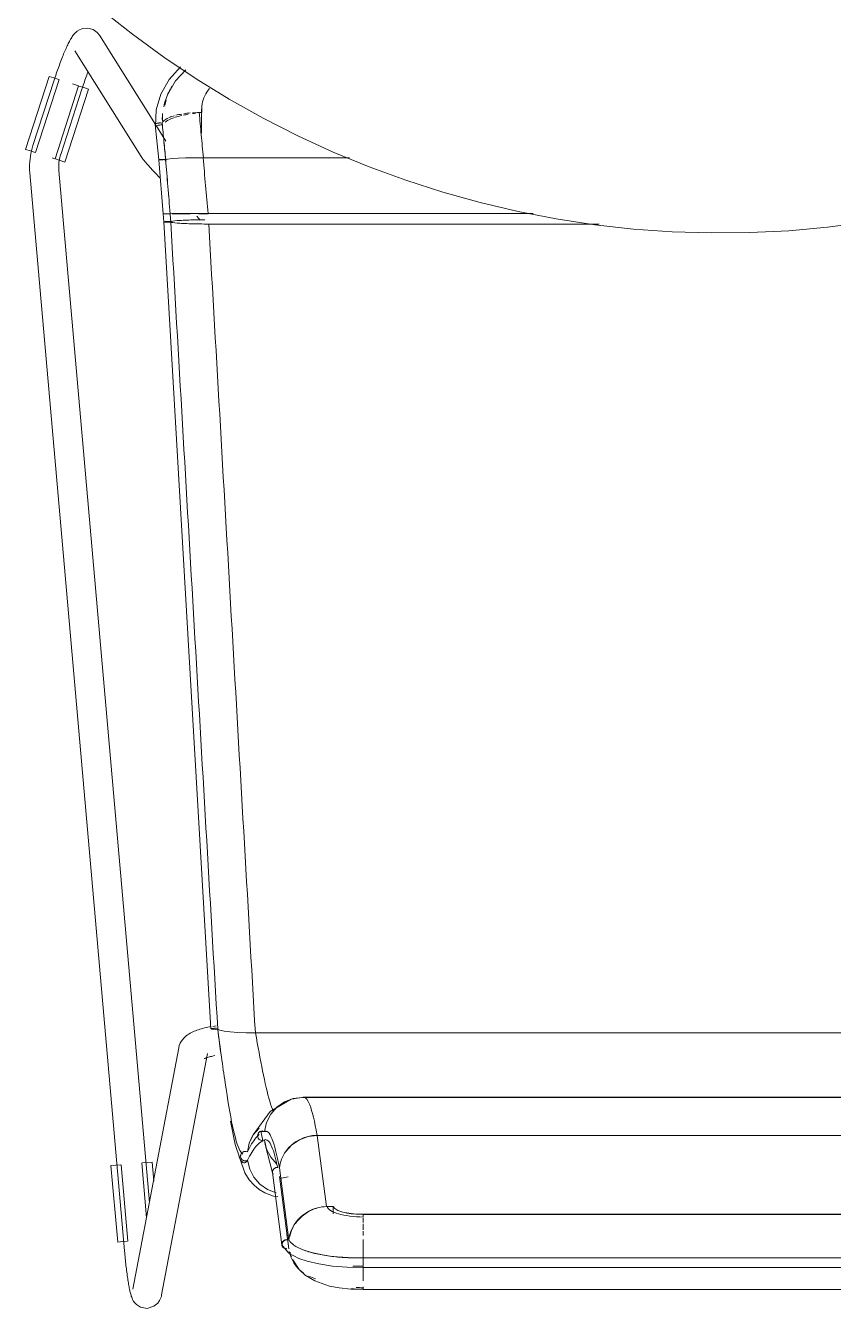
# Model space of a CAD drawing. Header units: millimetres. Extents: x 155927 to 295199, y -4084 to 97293.
# Drawn here: x 224522 to 224854, y 30265 to 30793 of the extents above; entities that cross this region are included whole.
import ezdxf

# ---------------------------------------------------------------- set-up
doc = ezdxf.new("R2010")
doc.units = ezdxf.units.MM
doc.header["$MEASUREMENT"] = 0
doc.layers.add('I-FURN', color=8, linetype='CONTINUOUS', lineweight=9)

msp = doc.modelspace()

# ---------------------------------------------------------------- linework, layer by layer
at = {"layer": 'I-FURN'}
for p, q in [((224553.43, 30799.37), (224565.96, 30789.42)), ((224541.82, 30789.3), (224541.5, 30788.89)), ((224542.18, 30789.72), (224541.82, 30789.3)), ((224542.65, 30790.19), (224542.18, 30789.72)), ((224543.28, 30790.71), (224542.65, 30790.19)), ((224544.19, 30791.27), (224543.28, 30790.71)), ((224545.57, 30791.79), (224544.19, 30791.27)), ((224547.55, 30791.97), (224545.57, 30791.79)), ((224549.77, 30791.38), (224547.55, 30791.97)), ((224551.51, 30790.16), (224549.77, 30791.38)), ((224551.51, 30790.16), (224552.4, 30789.03)), ((224565.96, 30789.42), (224578.88, 30779.99)), ((224538.88, 30784.12), (224538.64, 30783.59)), ((224539.11, 30784.63), (224538.88, 30784.12)), ((224539.34, 30785.12), (224539.11, 30784.63)), ((224539.57, 30785.59), (224539.34, 30785.12)), ((224539.8, 30786.05), (224539.57, 30785.59)), ((224540.03, 30786.49), (224539.8, 30786.05)), ((224540.26, 30786.91), (224540.03, 30786.49)), ((224540.49, 30787.33), (224540.26, 30786.91)), ((224540.73, 30787.72), (224540.49, 30787.33)), ((224540.97, 30788.12), (224540.73, 30787.72)), ((224541.23, 30788.5), (224540.97, 30788.12)), ((224541.5, 30788.89), (224541.23, 30788.5)), ((224575.43, 30752.27), (224552.4, 30789.03)), ((224536.66, 30778.78), (224536.4, 30778.11)), ((224536.91, 30779.43), (224536.66, 30778.78)), ((224537.16, 30780.07), (224536.91, 30779.43)), ((224537.41, 30780.7), (224537.16, 30780.07)), ((224537.66, 30781.31), (224537.41, 30780.7)), ((224537.91, 30781.9), (224537.66, 30781.31)), ((224538.15, 30782.48), (224537.91, 30781.9)), ((224538.4, 30783.05), (224538.15, 30782.48)), ((224538.64, 30783.59), (224538.4, 30783.05)), ((224542.23, 30782.66), (224569.53, 30739.08)), ((224578.88, 30779.99), (224592.17, 30771.07)), ((224534.88, 30773.9), (224534.63, 30773.18)), ((224535.13, 30774.63), (224534.88, 30773.9)), ((224535.39, 30775.34), (224535.13, 30774.63)), ((224535.64, 30776.05), (224535.39, 30775.34)), ((224535.89, 30776.75), (224535.64, 30776.05)), ((224536.15, 30777.44), (224535.89, 30776.75)), ((224536.4, 30778.11), (224536.15, 30777.44)), ((224547.59, 30773.78), (224547.36, 30773.16)), ((224581.03, 30770.85), (224585.78, 30776)), ((224583.72, 30770.27), (224587.98, 30774.74)), ((224522.03, 30742.06), (224531.72, 30772.07)), ((224533.74, 30770.51), (224525.03, 30743.7)), ((224526.07, 30740.75), (224535.76, 30770.76)), ((224531.72, 30772.07), (224533.67, 30771.44)), ((224533.67, 30771.44), (224535.64, 30770.8)), ((224533.89, 30770.97), (224533.74, 30770.51)), ((224534.13, 30771.71), (224533.89, 30770.97)), ((224534.38, 30772.44), (224534.13, 30771.71)), ((224543.83, 30768.16), (224534.14, 30738.15)), ((224534.63, 30773.18), (224534.38, 30772.44)), ((224543.73, 30768.19), (224541.25, 30768.99)), ((224543.95, 30768.12), (224545.92, 30767.48)), ((224545.72, 30768.51), (224545.49, 30767.82)), ((224545.95, 30769.2), (224545.72, 30768.51)), ((224546.18, 30769.88), (224545.95, 30769.2)), ((224546.42, 30770.55), (224546.18, 30769.88)), ((224546.65, 30771.22), (224546.42, 30770.55)), ((224546.89, 30771.87), (224546.65, 30771.22)), ((224547.13, 30772.52), (224546.89, 30771.87)), ((224547.36, 30773.16), (224547.13, 30772.52)), ((224577.64, 30764.84), (224581.03, 30770.85)), ((224580.35, 30764.44), (224583.72, 30770.27)), ((224592.17, 30771.07), (224605.8, 30762.7)), ((224536.44, 30739.99), (224545.15, 30766.8)), ((224538.18, 30736.84), (224547.87, 30766.85)), ((224545.26, 30767.13), (224545.15, 30766.8)), ((224545.49, 30767.82), (224545.26, 30767.13)), ((224545.92, 30767.48), (224547.87, 30766.85)), ((224575.77, 30758.32), (224577.64, 30764.84)), ((224575.48, 30751.41), (224575.77, 30758.32)), ((224594.43, 30758.44), (224594.43, 30748.68)), ((224605.8, 30762.7), (224619.76, 30754.88)), ((224575.36, 30752.3), (224576.78, 30737.81)), ((224593.43, 30757.19), (224594.48, 30757.19)), ((224619.76, 30754.88), (224634.02, 30747.62)), ((224579.7, 30745.45), (224575.66, 30751.9)), ((224634.02, 30747.62), (224648.56, 30740.94)), ((224523.98, 30741.43), (224522.03, 30742.06)), ((224524.7, 30742.61), (224524.41, 30741.5)), ((224525.03, 30743.7), (224524.7, 30742.61)), ((224523.71, 30736.99), (224523.65, 30735.85)), ((224523.82, 30738.13), (224523.71, 30736.99)), ((224523.97, 30739.26), (224523.82, 30738.13)), ((224524.17, 30740.38), (224523.97, 30739.26)), ((224525.95, 30740.79), (224523.98, 30741.43)), ((224524.41, 30741.5), (224524.17, 30740.38)), ((224534.04, 30738.18), (224532.88, 30738.56)), ((224536.23, 30737.47), (224534.26, 30738.11)), ((224535.67, 30736.07), (224535.74, 30736.73)), ((224535.74, 30736.73), (224535.82, 30737.39)), ((224535.82, 30737.39), (224535.94, 30738.04)), ((224535.94, 30738.04), (224536.08, 30738.69)), ((224536.08, 30738.69), (224536.24, 30739.33)), ((224538.18, 30736.84), (224536.23, 30737.47)), ((224536.24, 30739.33), (224536.43, 30739.96)), ((224536.43, 30739.96), (224536.44, 30739.99)), ((224569.53, 30739.08), (224569.75, 30738.75)), ((224569.75, 30738.75), (224569.93, 30738.5)), ((224569.93, 30738.5), (224570.11, 30738.27)), ((224570.11, 30738.27), (224570.28, 30738.05)), ((224570.28, 30738.05), (224570.46, 30737.82)), ((224570.46, 30737.82), (224570.65, 30737.59)), ((224570.65, 30737.59), (224570.85, 30737.35)), ((224570.85, 30737.35), (224571.07, 30737.1)), ((224571.07, 30737.1), (224571.3, 30736.83)), ((224571.3, 30736.83), (224571.54, 30736.55)), ((224571.54, 30736.55), (224571.8, 30736.26)), ((224576.85, 30737.84), (224576.78, 30737.81)), ((224576.78, 30737.81), (224576.85, 30737.79)), ((224576.79, 30737.81), (224576.86, 30737.84)), ((224576.79, 30737.81), (224578.61, 30715.61)), ((224576.85, 30737.79), (224576.79, 30737.81)), ((224577.04, 30737.86), (224576.85, 30737.84)), ((224576.85, 30737.79), (224577.04, 30737.76)), ((224577.04, 30737.76), (224576.85, 30737.79)), ((224577.34, 30737.88), (224577.04, 30737.86)), ((224577.04, 30737.76), (224577.33, 30737.74)), ((224577.33, 30737.74), (224577.04, 30737.76)), ((224577.05, 30737.86), (224577.34, 30737.88)), ((224577.33, 30737.74), (224577.71, 30737.72)), ((224577.71, 30737.72), (224577.33, 30737.74)), ((224577.72, 30737.9), (224577.34, 30737.88)), ((224577.34, 30737.88), (224577.73, 30737.9)), ((224577.71, 30737.72), (224578.16, 30737.71)), ((224578.16, 30737.71), (224577.71, 30737.72)), ((224578.17, 30737.91), (224577.72, 30737.9)), ((224577.73, 30737.9), (224578.18, 30737.91)), ((224578.16, 30737.71), (224578.65, 30737.71)), ((224578.65, 30737.71), (224578.16, 30737.71)), ((224578.67, 30737.92), (224578.17, 30737.91)), ((224578.18, 30737.91), (224578.67, 30737.92)), ((224579.16, 30737.91), (224578.67, 30737.92)), ((224578.67, 30737.92), (224579.17, 30737.91)), ((224579.15, 30737.71), (224579.62, 30737.72)), ((224579.62, 30737.72), (224579.15, 30737.71)), ((224579.63, 30737.9), (224579.16, 30737.91)), ((224579.17, 30737.91), (224579.64, 30737.9)), ((224580.52, 30738.1), (224579.63, 30737.9)), ((224579.64, 30737.9), (224580.52, 30738.1)), ((224580.52, 30738.1), (224582.24, 30738.28)), ((224582.26, 30738.28), (224580.52, 30738.1)), ((224582.26, 30738.28), (224584.7, 30738.43)), ((224584.74, 30738.43), (224582.26, 30738.28)), ((224584.74, 30738.43), (224587.77, 30738.54)), ((224587.84, 30738.54), (224584.74, 30738.43)), ((224591.27, 30738.62), (224587.84, 30738.54)), ((224587.84, 30738.54), (224591.28, 30738.61)), ((224595.13, 30738.64), (224591.37, 30738.62)), ((224591.37, 30738.62), (224595.01, 30738.64)), ((224655.25, 30738.64), (224595.13, 30738.64)), ((224595.13, 30738.64), (224655.25, 30738.64)), ((224648.56, 30740.94), (224663.35, 30734.85)), ((224523.65, 30735.85), (224523.63, 30734.71)), ((224523.63, 30734.71), (224523.66, 30733.57)), ((224523.66, 30733.57), (224523.74, 30732.43)), ((224523.74, 30732.43), (224523.74, 30732.38)), ((224523.74, 30732.38), (224562.69, 30289.06)), ((224535.63, 30734.75), (224535.64, 30735.41)), ((224535.65, 30734.09), (224535.63, 30734.75)), ((224535.64, 30735.41), (224535.67, 30736.07)), ((224535.69, 30733.43), (224535.65, 30734.09)), ((224572.99, 30308.93), (224535.7, 30733.43)), ((224571.8, 30736.26), (224572.07, 30735.95)), ((224572.07, 30735.95), (224572.36, 30735.63)), ((224572.36, 30735.63), (224572.66, 30735.29)), ((224572.66, 30735.29), (224572.97, 30734.94)), ((224572.97, 30734.94), (224573.3, 30734.58)), ((224573.3, 30734.58), (224573.65, 30734.2)), ((224573.65, 30734.2), (224574, 30733.81)), ((224574, 30733.81), (224574.37, 30733.41)), ((224574.37, 30733.41), (224574.75, 30732.99)), ((224574.75, 30732.99), (224575.14, 30732.57)), ((224575.14, 30732.57), (224575.55, 30732.13)), ((224575.55, 30732.13), (224575.96, 30731.69)), ((224575.96, 30731.69), (224576.38, 30731.23)), ((224576.38, 30731.23), (224576.81, 30730.77)), ((224663.35, 30734.85), (224678.37, 30729.35)), ((224576.81, 30730.77), (224577.25, 30730.3)), ((224678.37, 30729.35), (224693.61, 30724.46)), ((224693.61, 30724.46), (224709.02, 30720.18)), ((224578.68, 30715.61), (224578.61, 30715.61)), ((224578.61, 30715.61), (224578.68, 30715.61)), ((224578.88, 30712.25), (224578.62, 30715.61)), ((224578.68, 30715.61), (224578.62, 30715.61)), ((224578.62, 30715.61), (224578.68, 30715.61)), ((224579.16, 30715.62), (224578.86, 30715.62)), ((224578.87, 30715.62), (224579.16, 30715.62)), ((224579.16, 30715.62), (224579.54, 30715.62)), ((224579.54, 30715.62), (224579.16, 30715.62)), ((224579.16, 30715.61), (224579.55, 30715.6)), ((224579.55, 30715.6), (224579.17, 30715.61)), ((224579.54, 30715.62), (224579.99, 30715.62)), ((224579.99, 30715.62), (224579.54, 30715.62)), ((224580, 30715.6), (224579.55, 30715.6)), ((224579.55, 30715.6), (224580, 30715.6)), ((224579.99, 30715.62), (224580.48, 30715.62)), ((224580.48, 30715.62), (224579.99, 30715.62)), ((224580.49, 30715.6), (224580, 30715.6)), ((224580, 30715.6), (224580.49, 30715.6)), ((224580.48, 30715.62), (224580.98, 30715.62)), ((224580.98, 30715.62), (224580.48, 30715.62)), ((224580.99, 30715.6), (224580.49, 30715.6)), ((224580.49, 30715.6), (224580.99, 30715.6)), ((224580.98, 30715.62), (224581.45, 30715.62)), ((224581.45, 30715.62), (224580.98, 30715.62)), ((224581.46, 30715.6), (224580.99, 30715.6)), ((224580.99, 30715.6), (224581.46, 30715.6)), ((224581.45, 30715.62), (224582.34, 30715.63)), ((224582.34, 30715.63), (224581.45, 30715.62)), ((224582.34, 30715.63), (224584.08, 30715.65)), ((224584.08, 30715.65), (224582.34, 30715.63)), ((224582.35, 30715.59), (224584.1, 30715.58)), ((224584.11, 30715.58), (224582.36, 30715.59)), ((224586.59, 30715.66), (224584.08, 30715.65)), ((224584.09, 30715.65), (224586.59, 30715.66)), ((224584.1, 30715.58), (224586.6, 30715.56)), ((224586.61, 30715.56), (224584.11, 30715.58)), ((224586.59, 30715.66), (224589.72, 30715.67)), ((224589.72, 30715.67), (224586.59, 30715.66)), ((224586.6, 30715.56), (224589.73, 30715.56)), ((224589.73, 30715.56), (224586.61, 30715.56)), ((224589.72, 30715.67), (224593.29, 30715.67)), ((224593.29, 30715.67), (224589.72, 30715.67)), ((224593.28, 30715.55), (224597.06, 30715.55)), ((224593.29, 30715.67), (224597.08, 30715.68)), ((224597.08, 30715.68), (224593.29, 30715.67)), ((224597.06, 30715.55), (224593.29, 30715.55)), ((224597.08, 30715.68), (224730.82, 30715.68)), ((224730.82, 30715.68), (224597.08, 30715.68)), ((224709.02, 30720.18), (224724.6, 30716.52)), ((224724.6, 30716.52), (224740.3, 30713.48)), ((224578.95, 30712.28), (224578.89, 30712.25)), ((224578.89, 30712.25), (224598.17, 30380.34)), ((224578.89, 30712.25), (224578.95, 30712.23)), ((224579.14, 30712.31), (224578.95, 30712.28)), ((224578.95, 30712.23), (224579.14, 30712.2)), ((224579.44, 30712.33), (224579.14, 30712.31)), ((224579.14, 30712.2), (224579.43, 30712.18)), ((224579.43, 30712.18), (224579.81, 30712.16)), ((224579.82, 30712.35), (224579.44, 30712.33)), ((224579.81, 30712.16), (224580.26, 30712.15)), ((224580.27, 30712.36), (224579.82, 30712.35)), ((224580.26, 30712.15), (224580.75, 30712.14)), ((224580.76, 30712.36), (224580.27, 30712.36)), ((224580.75, 30712.14), (224581.25, 30712.14)), ((224581.26, 30712.36), (224580.76, 30712.36)), ((224581.25, 30712.14), (224581.72, 30712.15)), ((224581.73, 30712.35), (224581.26, 30712.36)), ((224581.72, 30712.15), (224582.61, 30711.94)), ((224582.63, 30712.56), (224581.73, 30712.35)), ((224582.61, 30711.94), (224584.36, 30711.75)), ((224584.38, 30712.75), (224582.63, 30712.56)), ((224584.36, 30711.75), (224586.86, 30711.59)), ((224586.88, 30712.92), (224584.38, 30712.75)), ((224586.86, 30711.59), (224589.99, 30711.46)), ((224590, 30713.04), (224586.88, 30712.92)), ((224589.99, 30711.46), (224593.56, 30711.39)), ((224593.55, 30713.12), (224590, 30713.04)), ((224592.38, 30714.53), (224593.85, 30713)), ((224595.8, 30713.14), (224593.55, 30713.12)), ((224593.56, 30711.39), (224597.34, 30711.36)), ((224597.34, 30711.36), (224757.91, 30711.36)), ((224757.91, 30711.36), (224597.34, 30711.36)), ((224740.3, 30713.48), (224756.12, 30711.08)), ((224756.12, 30711.08), (224772.02, 30709.31)), ((224835.95, 30708.62), (224851.89, 30710.05)), ((224851.89, 30710.05), (224867.75, 30712.11)), ((224772.02, 30709.31), (224787.98, 30708.18)), ((224787.98, 30708.18), (224803.97, 30707.69)), ((224803.97, 30707.69), (224819.97, 30707.83)), ((224819.97, 30707.83), (224835.95, 30708.62)), ((224588.09, 30377.43), (224588.62, 30377.83)), ((224588.62, 30377.83), (224589.16, 30378.19)), ((224589.16, 30378.19), (224589.7, 30378.51)), ((224589.7, 30378.51), (224590.23, 30378.8)), ((224590.23, 30378.8), (224590.78, 30379.07)), ((224590.78, 30379.07), (224591.34, 30379.32)), ((224591.34, 30379.32), (224591.91, 30379.56)), ((224591.91, 30379.56), (224592.49, 30379.78)), ((224592.49, 30379.78), (224593.09, 30379.98)), ((224593.09, 30379.98), (224593.69, 30380.18)), ((224593.69, 30380.18), (224594.31, 30380.36)), ((224594.31, 30380.36), (224594.94, 30380.53)), ((224594.94, 30380.53), (224595.58, 30380.7)), ((224595.58, 30380.7), (224596.24, 30380.85)), ((224596.24, 30380.85), (224596.91, 30380.99)), ((224596.91, 30380.99), (224597.59, 30381.13)), ((224597.59, 30381.13), (224598.28, 30381.25)), ((224598.17, 30380.34), (224598.24, 30380.4)), ((224598.25, 30380.29), (224598.17, 30380.34)), ((224598.24, 30380.4), (224598.18, 30380.34)), ((224598.18, 30380.34), (224598.25, 30380.29)), ((224598.42, 30380.45), (224598.24, 30380.4)), ((224598.24, 30380.4), (224598.42, 30380.45)), ((224598.25, 30380.29), (224598.44, 30380.24)), ((224598.44, 30380.24), (224598.25, 30380.29)), ((224598.71, 30380.49), (224598.42, 30380.45)), ((224598.42, 30380.45), (224598.71, 30380.49)), ((224598.44, 30380.24), (224598.74, 30380.2)), ((224598.74, 30380.2), (224598.44, 30380.24)), ((224599.09, 30380.53), (224598.71, 30380.49)), ((224598.71, 30380.49), (224599.09, 30380.53)), ((224598.74, 30380.2), (224599.13, 30380.16)), ((224599.12, 30380.16), (224598.74, 30380.2)), ((224598.98, 30381.37), (224599.7, 30381.48)), ((224599.54, 30380.55), (224599.09, 30380.53)), ((224599.09, 30380.53), (224599.54, 30380.55)), ((224599.58, 30380.14), (224599.12, 30380.16)), ((224599.13, 30380.16), (224599.58, 30380.14)), ((224600.03, 30380.56), (224599.54, 30380.55)), ((224599.54, 30380.55), (224600.03, 30380.56)), ((224599.58, 30380.14), (224600.07, 30380.13)), ((224600.07, 30380.13), (224599.58, 30380.14)), ((224599.7, 30381.48), (224600.42, 30381.58)), ((224600.53, 30380.55), (224600.03, 30380.56)), ((224600.03, 30380.56), (224600.53, 30380.55)), ((224600.07, 30380.13), (224600.57, 30380.14)), ((224600.57, 30380.14), (224600.07, 30380.13)), ((224600.57, 30380.14), (224601.04, 30380.15)), ((224601.04, 30380.15), (224600.57, 30380.14)), ((224601.94, 30379.76), (224601.04, 30380.15)), ((224601.04, 30380.15), (224601.94, 30379.75)), ((224603.68, 30379.39), (224601.94, 30379.76)), ((224601.94, 30379.75), (224603.69, 30379.39)), ((224606.15, 30379.08), (224603.69, 30379.39)), ((224603.69, 30379.39), (224606.19, 30379.08)), ((224609.24, 30378.84), (224606.18, 30379.08)), ((224606.19, 30379.08), (224609.29, 30378.84)), ((224612.76, 30378.69), (224609.29, 30378.84)), ((224609.29, 30378.84), (224612.82, 30378.68)), ((224616.51, 30378.63), (224612.82, 30378.68)), ((224612.82, 30378.68), (224616.59, 30378.63)), ((224616.59, 30378.63), (224999.99, 30378.63)), ((224999.99, 30378.63), (224616.59, 30378.63)), ((224584.98, 30372.5), (224566.17, 30273.21)), ((224584.98, 30372.5), (224585.24, 30373.48)), ((224585.24, 30373.48), (224585.61, 30374.38)), ((224585.61, 30374.38), (224586.04, 30375.17)), ((224586.04, 30375.17), (224586.53, 30375.86)), ((224586.53, 30375.86), (224587.04, 30376.45)), ((224587.04, 30376.45), (224587.56, 30376.97)), ((224587.56, 30376.97), (224588.09, 30377.43)), ((224577.96, 30270.97), (224596.77, 30370.26)), ((224595.55, 30368.03), (224595.58, 30368.05)), ((224595.58, 30368.05), (224595.65, 30368.09)), ((224595.65, 30368.09), (224595.74, 30368.14)), ((224595.74, 30368.14), (224595.89, 30368.21)), ((224595.89, 30368.21), (224596.08, 30368.3)), ((224596.08, 30368.3), (224596.32, 30368.4)), ((224596.32, 30368.4), (224596.59, 30368.5)), ((224596.59, 30368.5), (224596.89, 30368.6)), ((224596.89, 30368.6), (224597.23, 30368.71)), ((224597.23, 30368.71), (224597.59, 30368.82)), ((224597.59, 30368.82), (224597.99, 30368.93)), ((224597.99, 30368.93), (224598.41, 30369.03)), ((224598.41, 30369.03), (224598.85, 30369.14)), ((224598.85, 30369.14), (224599.32, 30369.24)), ((224599.32, 30369.24), (224599.81, 30369.33)), ((224631.25, 30351.41), (224622.6, 30346.3)), ((224631.4, 30351.48), (224628.22, 30350.11)), ((224628.54, 30350.28), (224632.11, 30351.65)), ((224632.11, 30351.65), (224628.54, 30350.29)), ((224636.44, 30352.28), (224631.4, 30351.48)), ((224632.11, 30351.65), (224635.9, 30352.12)), ((224635.9, 30352.12), (224632.11, 30351.65)), ((224635.9, 30352.12), (224980.68, 30352.12)), ((224980.68, 30352.12), (224635.9, 30352.12)), ((224675.35, 30352.28), (224636.44, 30352.28)), ((224980.15, 30352.28), (224675.35, 30352.28)), ((224622.6, 30346.3), (224615.61, 30336.76)), ((224625.4, 30348.12), (224622.89, 30345.24)), ((224622.9, 30345.24), (224625.41, 30348.11)), ((224628.54, 30350.29), (224625.4, 30348.12)), ((224625.41, 30348.11), (224628.54, 30350.28)), ((224606.28, 30342.43), (224608.19, 30332.77)), ((224621.14, 30341.85), (224620.25, 30338.13)), ((224622.89, 30345.24), (224621.14, 30341.85)), ((224621.15, 30341.85), (224622.9, 30345.24)), ((224615.66, 30336.68), (224614.02, 30333.36)), ((224614.03, 30333.36), (224615.67, 30336.68)), ((224615.61, 30336.76), (224614.72, 30335.01)), ((224618.07, 30339.52), (224615.66, 30336.68)), ((224615.67, 30336.68), (224618.07, 30339.52)), ((224617.41, 30336.38), (224617.48, 30336.87)), ((224617.47, 30336.87), (224617.41, 30336.38)), ((224617.48, 30335.89), (224617.41, 30336.38)), ((224617.41, 30336.38), (224617.47, 30335.89)), ((224617.66, 30337.33), (224617.47, 30336.87)), ((224617.47, 30335.89), (224617.66, 30335.43)), ((224617.48, 30336.87), (224617.67, 30337.33)), ((224617.67, 30335.43), (224617.48, 30335.89)), ((224617.95, 30337.73), (224617.66, 30337.33)), ((224617.67, 30337.33), (224617.96, 30337.73)), ((224618.34, 30338.05), (224617.95, 30337.73)), ((224617.96, 30337.73), (224618.34, 30338.05)), ((224618.34, 30338.05), (224618.79, 30338.25)), ((224618.79, 30338.25), (224618.34, 30338.05)), ((224621.32, 30338.15), (224618.44, 30338.1)), ((224618.73, 30338.23), (224619.57, 30334.34)), ((224618.79, 30338.25), (224619.28, 30338.33)), ((224619.28, 30338.33), (224618.79, 30338.25)), ((224619.28, 30338.33), (224619.78, 30338.29)), ((224619.78, 30338.3), (224619.28, 30338.33)), ((224620.25, 30338.13), (224619.78, 30338.3)), ((224619.78, 30338.29), (224620.25, 30338.13)), ((224638.17, 30336.05), (224634.62, 30334.73)), ((224641.94, 30336.53), (224638.17, 30336.05)), ((224645.8, 30307.25), (224641.94, 30336.53)), ((224641.94, 30336.53), (224974.65, 30336.53)), ((224974.65, 30336.53), (224641.94, 30336.53)), ((224608.19, 30332.77), (224612.17, 30321.05)), ((224613.24, 30329.74), (224614.03, 30333.36)), ((224614.02, 30333.36), (224613.24, 30329.74)), ((224617.66, 30335.43), (224617.95, 30335.02)), ((224617.96, 30335.03), (224617.67, 30335.43)), ((224617.95, 30335.02), (224618.34, 30334.71)), ((224618.34, 30334.71), (224617.96, 30335.03)), ((224618.79, 30334.51), (224618.34, 30334.71)), ((224618.34, 30334.71), (224618.79, 30334.51)), ((224619.28, 30334.43), (224618.79, 30334.51)), ((224618.79, 30334.51), (224619.28, 30334.43)), ((224619.78, 30334.47), (224619.28, 30334.43)), ((224619.28, 30334.43), (224619.78, 30334.46)), ((224620.25, 30334.63), (224619.78, 30334.47)), ((224619.78, 30334.46), (224620.25, 30334.63)), ((224620.25, 30334.63), (224621.14, 30330.91)), ((224620.6, 30332.78), (224620.28, 30334.64)), ((224623.57, 30321.16), (224620.6, 30332.78)), ((224621.14, 30330.91), (224622.89, 30327.52)), ((224631.51, 30332.65), (224629.02, 30329.91)), ((224634.62, 30334.73), (224631.51, 30332.65)), ((224569.79, 30325.19), (224571.78, 30302.58)), ((224569.92, 30325.2), (224571.98, 30325.38)), ((224571.98, 30325.38), (224574.03, 30325.56)), ((224574.72, 30317.66), (224574.03, 30325.56)), ((224610.47, 30328.45), (224610.41, 30327.96)), ((224610.41, 30327.96), (224610.49, 30327.48)), ((224610.42, 30327.96), (224610.48, 30328.45)), ((224610.49, 30327.48), (224610.42, 30327.96)), ((224610.65, 30328.91), (224610.47, 30328.45)), ((224610.48, 30328.45), (224610.66, 30328.91)), ((224610.69, 30327.02), (224610.49, 30327.48)), ((224610.49, 30327.48), (224610.68, 30327.02)), ((224610.94, 30329.31), (224610.65, 30328.91)), ((224610.66, 30328.91), (224610.95, 30329.31)), ((224610.68, 30327.02), (224610.98, 30326.63)), ((224610.99, 30326.63), (224610.69, 30327.02)), ((224611.32, 30329.63), (224610.94, 30329.31)), ((224610.95, 30329.31), (224611.33, 30329.62)), ((224610.98, 30326.63), (224611.37, 30326.32)), ((224611.37, 30326.32), (224610.99, 30326.63)), ((224611.77, 30329.83), (224611.32, 30329.63)), ((224611.33, 30329.62), (224611.77, 30329.83)), ((224611.83, 30326.13), (224611.37, 30326.32)), ((224611.37, 30326.32), (224611.83, 30326.12)), ((224611.77, 30329.83), (224612.27, 30329.92)), ((224612.26, 30329.92), (224611.77, 30329.83)), ((224612.32, 30326.05), (224611.83, 30326.13)), ((224611.83, 30326.12), (224612.32, 30326.05)), ((224612.76, 30329.9), (224612.26, 30329.92)), ((224612.27, 30329.92), (224612.76, 30329.89)), ((224612.82, 30326.09), (224612.32, 30326.05)), ((224612.32, 30326.05), (224612.82, 30326.09)), ((224613.24, 30329.74), (224612.76, 30329.9)), ((224612.76, 30329.89), (224613.24, 30329.74)), ((224613.29, 30326.26), (224612.82, 30326.09)), ((224612.82, 30326.09), (224613.29, 30326.26)), ((224613.29, 30326.26), (224614.19, 30322.63)), ((224622.89, 30327.52), (224625.4, 30324.64)), ((224557.12, 30324.07), (224559.16, 30324.25)), ((224559.88, 30292.66), (224557.12, 30324.07)), ((224559.16, 30324.25), (224561.22, 30324.43)), ((224564.11, 30293.03), (224561.35, 30324.44)), ((224612.17, 30321.05), (224613.99, 30318.23)), ((224614.19, 30322.63), (224615.93, 30319.31)), ((224623.61, 30321.94), (224623.54, 30321.48)), ((224623.54, 30321.48), (224623.61, 30321.01)), ((224623.56, 30321.24), (224627.41, 30291.47)), ((224623.8, 30322.39), (224623.61, 30321.94)), ((224623.61, 30321.01), (224623.8, 30320.57)), ((224624.09, 30322.77), (224623.8, 30322.39)), ((224624.48, 30323.07), (224624.09, 30322.77)), ((224624.93, 30323.26), (224624.48, 30323.07)), ((224625.42, 30323.34), (224624.93, 30323.26)), ((224625.92, 30323.3), (224625.42, 30323.34)), ((224630.23, 30293.45), (224626.39, 30323.15)), ((224613.99, 30318.23), (224615.98, 30315.98)), ((224615.93, 30319.31), (224618.41, 30316.48)), ((224615.98, 30315.98), (224618.15, 30314.2)), ((224618.41, 30316.48), (224621.5, 30314.31)), ((224626.41, 30319.6), (224630.25, 30289.91)), ((224626.53, 30318.82), (224630.02, 30319.51)), ((224618.15, 30314.2), (224620.42, 30312.86)), ((224620.42, 30312.86), (224624.02, 30311.57)), ((224621.5, 30314.31), (224625.01, 30312.91)), ((224624.02, 30311.57), (224625.8, 30311.34)), ((224648.51, 30307.32), (224645.8, 30307.25)), ((224648.51, 30307.32), (224648.51, 30304.31)), ((224649.15, 30306.46), (224648.51, 30307.32)), ((224650.5, 30305.67), (224649.15, 30306.46)), ((224652.48, 30305), (224650.5, 30305.67)), ((224654.98, 30304.49), (224652.48, 30305)), ((224657.83, 30304.17), (224654.98, 30304.49)), ((224660.87, 30304.06), (224657.83, 30304.17)), ((224955.72, 30304.06), (224660.87, 30304.06)), ((224660.87, 30304), (224955.72, 30304)), ((224660.87, 30300.73), (224660.87, 30302.47)), ((224660.87, 30297.68), (224660.87, 30300.15)), ((224630.1, 30291.1), (224629.48, 30295.87)), ((224660.87, 30295.32), (224660.87, 30297.16)), ((224660.87, 30290.14), (224660.87, 30293.69)), ((224561.92, 30292.84), (224559.88, 30292.66)), ((224563.98, 30293.02), (224561.92, 30292.84)), ((224562.7, 30288.9), (224562.69, 30289.06)), ((224562.77, 30288.15), (224562.7, 30288.9)), ((224562.84, 30287.39), (224562.77, 30288.15)), ((224630.32, 30288.07), (224627.77, 30290.97)), ((224634.44, 30285.88), (224630.32, 30288.07)), ((224636.2, 30289.42), (224639.63, 30288.33)), ((224639.63, 30288.33), (224644.07, 30287.36)), ((224660.87, 30289.94), (224660.87, 30286.13)), ((224660.87, 30286.13), (224660.87, 30289.94)), ((224562.91, 30286.65), (224562.84, 30287.39)), ((224562.99, 30285.9), (224562.91, 30286.65)), ((224563.06, 30285.16), (224562.99, 30285.9)), ((224563.14, 30284.43), (224563.06, 30285.16)), ((224563.22, 30283.7), (224563.14, 30284.43)), ((224563.3, 30282.99), (224563.22, 30283.7)), ((224563.39, 30282.28), (224563.3, 30282.99)), ((224631.89, 30285.28), (224631.8, 30285.47)), ((224634.57, 30281.38), (224631.89, 30285.28)), ((224637.89, 30284.72), (224634.44, 30285.88)), ((224642.58, 30283.62), (224637.89, 30284.72)), ((224648.2, 30282.78), (224642.58, 30283.62)), ((224644.07, 30287.36), (224648.08, 30286.77)), ((224648.08, 30286.77), (224654.64, 30286.24)), ((224654.32, 30282.29), (224648.2, 30282.78)), ((224654.64, 30286.24), (224660.87, 30286.16)), ((224955.72, 30286.16), (224660.87, 30286.16)), ((224660.87, 30282.2), (224660.87, 30286.15)), ((224660.87, 30286.15), (224660.87, 30286.05)), ((224660.87, 30286.05), (224660.87, 30285.82)), ((224660.87, 30285.82), (224660.87, 30285.49)), ((224660.87, 30285.49), (224660.87, 30285.07)), ((224660.87, 30285.07), (224660.87, 30284.6)), ((224660.87, 30284.6), (224660.87, 30284.1)), ((224660.87, 30284.1), (224660.87, 30283.61)), ((224660.87, 30283.61), (224660.87, 30283.16)), ((224660.87, 30283.16), (224660.87, 30282.77)), ((224660.87, 30282.77), (224660.87, 30282.46)), ((224563.47, 30281.58), (224563.39, 30282.28)), ((224563.56, 30280.89), (224563.47, 30281.58)), ((224563.64, 30280.21), (224563.56, 30280.89)), ((224563.73, 30279.55), (224563.64, 30280.21)), ((224563.82, 30278.9), (224563.73, 30279.55)), ((224563.91, 30278.27), (224563.82, 30278.9)), ((224564, 30277.65), (224563.91, 30278.27)), ((224564.09, 30277.05), (224564, 30277.65)), ((224637.05, 30279.09), (224634.57, 30281.38)), ((224640.93, 30276.69), (224637.05, 30279.09)), ((224660.87, 30282.2), (224654.32, 30282.29)), ((224660.87, 30282.46), (224660.87, 30282.27)), ((224660.87, 30282.44), (224660.87, 30279.41)), ((224660.87, 30279.43), (224660.87, 30282.44)), ((224660.87, 30282.27), (224660.87, 30282.2)), ((224660.87, 30282.2), (224955.72, 30282.2)), ((224660.87, 30276.68), (224660.87, 30279.26)), ((224564.18, 30276.46), (224564.09, 30277.05)), ((224564.28, 30275.89), (224564.18, 30276.46)), ((224564.37, 30275.34), (224564.28, 30275.89)), ((224564.46, 30274.81), (224564.37, 30275.34)), ((224564.56, 30274.29), (224564.46, 30274.81)), ((224564.65, 30273.8), (224564.56, 30274.29)), ((224564.75, 30273.32), (224564.65, 30273.8)), ((224564.84, 30272.86), (224564.75, 30273.32)), ((224564.94, 30272.42), (224564.84, 30272.86)), ((224565.04, 30271.99), (224564.94, 30272.42)), ((224646.98, 30274.57), (224640.93, 30276.69)), ((224651.01, 30273.78), (224646.98, 30274.57)), ((224655.84, 30273.27), (224651.01, 30273.78)), ((224660.87, 30273.16), (224655.84, 30273.27)), ((224660.87, 30273.18), (224660.87, 30274.19)), ((224660.87, 30273.33), (224660.87, 30273.16)), ((224660.87, 30273.16), (224955.72, 30273.16)), ((224565.15, 30271.58), (224565.04, 30271.99)), ((224565.25, 30271.17), (224565.15, 30271.58)), ((224565.37, 30270.78), (224565.25, 30271.17)), ((224565.49, 30270.38), (224565.37, 30270.78)), ((224565.64, 30269.98), (224565.49, 30270.38)), ((224565.8, 30269.55), (224565.64, 30269.98)), ((224566.02, 30269.08), (224565.8, 30269.55)), ((224566.32, 30268.51), (224566.02, 30269.08)), ((224566.8, 30267.81), (224566.32, 30268.51)), ((224567.66, 30266.9), (224566.8, 30267.81)), ((224569.31, 30265.86), (224567.66, 30266.9)), ((224574.82, 30266.21), (224576.4, 30267.54)), ((224576.4, 30267.54), (224577.15, 30268.62)), ((224577.15, 30268.62), (224577.52, 30269.42)), ((224577.52, 30269.42), (224577.74, 30270.04)), ((224577.74, 30270.04), (224577.87, 30270.55)), ((224577.87, 30270.55), (224577.96, 30270.97)), ((224572.07, 30265.38), (224569.31, 30265.86)), ((224574.82, 30266.21), (224572.07, 30265.38))]:
    msp.add_line(p, q, dxfattribs=at)
for centre, major_axis, ratio, start_param, end_param in [((224642.07, 30321.46), (-15.78, 0), 0.955139, 4.720632, 5.68731), ((224642.07, 30321.46), (-15.78, 0), 0.955139, 5.929149, 6.170649), ((224642.07, 30321.46), (-15.78, 0), 0.955139, 5.687432, 5.928979), ((224625.51, 30321.47), (-1.96, 0), 0.955139, 4.501447, 6.790779), ((224660.87, 30288.91), (0, -15.75), 0.000004, 3.431839, 3.614078), ((224660.87, 30277.44), (-12.4, 0), 0.287441, 1.332781, 1.570796)]:
    msp.add_ellipse(centre, major_axis=major_axis, ratio=ratio, start_param=start_param, end_param=end_param, dxfattribs=at)
for points, knots in [([(224578.8, 30759.54), (224579.24, 30761.62), (224580.22, 30764.58), (224581.78, 30767.25), (224582.31, 30768.05)], [-0.8210019, -0.8210019, -0.8210019, -0.8210019, -0.6666667, -0.5975811, -0.5975811, -0.5975811, -0.5975811]), ([(224594.48, 30757.19), (224594.27, 30759.58), (224594.9, 30763.18), (224596.83, 30766.18), (224597.59, 30767.09)], [0, 0, 0, 0, 0.3333333, 0.5, 0.5, 0.5, 0.5]), ([(224575.41, 30752.45), (224575.43, 30752.48), (224575.47, 30752.52), (224575.58, 30752.6), (224575.77, 30752.7), (224576.09, 30752.8), (224576.49, 30752.87), (224576.84, 30752.91), (224577.22, 30752.93), (224577.66, 30752.92), (224578.02, 30752.89), (224578.2, 30752.86)], [0.5555556, 0.5555556, 0.5555556, 0.5555556, 0.5833333, 0.6180556, 0.6527778, 0.7222222, 0.7916667, 0.8263889, 0.8611111, 0.9305556, 1, 1, 1, 1]), ([(224578.3, 30752.13), (224578.08, 30752.14), (224577.59, 30752.13), (224576.84, 30752.04), (224576.17, 30751.89), (224575.74, 30751.72), (224575.59, 30751.6), (224575.55, 30751.56)], [-1, -1, -1, -1, -0.90625, -0.8125, -0.71875, -0.625, -0.5625, -0.5625, -0.5625, -0.5625]), ([(224578.88, 30712.25), (224578.88, 30712.27), (224579.02, 30712.3), (224579.42, 30712.33), (224579.81, 30712.35), (224580.26, 30712.36), (224580.76, 30712.36), (224581.26, 30712.36), (224581.58, 30712.36), (224581.73, 30712.35)], [-0.5, -0.5, -0.5, -0.5, -0.375, -0.3125, -0.25, -0.1875, -0.125, -0.0625, 0, 0, 0, 0]), ([(224581.72, 30712.15), (224581.5, 30712.15), (224581.01, 30712.14), (224580.37, 30712.14), (224579.91, 30712.15), (224579.5, 30712.17), (224579.04, 30712.2), (224578.88, 30712.23), (224578.88, 30712.25)], [-1, -1, -1, -1, -0.90625, -0.8125, -0.765625, -0.71875, -0.625, -0.501507, -0.501507, -0.501507, -0.501507]), ([(224597.34, 30711.36), (224596.06, 30711.36), (224593.52, 30711.38), (224589.91, 30711.46), (224586.74, 30711.58), (224583.39, 30711.8), (224582, 30712.01), (224581.72, 30712.15)], [-1, -1, -1, -1, -0.833333, -0.666667, -0.5, -0.333333, 0, 0, 0, 0]), ([(224581.73, 30712.35), (224582.02, 30712.5), (224583.41, 30712.7), (224586.76, 30712.92), (224589.92, 30713.05), (224593.03, 30713.12), (224595.04, 30713.14), (224595.8, 30713.14)], [-1, -1, -1, -1, -0.6666667, -0.5, -0.3333333, -0.1666667, -0.0664381, -0.0664381, -0.0664381, -0.0664381]), ([(224601.04, 30380.15), (224602.06, 30372.6), (224604.09, 30357.39), (224607.14, 30338.95), (224609.58, 30330.66), (224611, 30329.06), (224611.41, 30328.86)], [0, 0, 0, 0, 0.25, 0.5, 0.75, 0.8499412, 0.8499412, 0.8499412, 0.8499412]), ([(224623.89, 30346.35), (224623.4, 30347.5), (224621.94, 30351.74), (224619.51, 30362.46), (224617.56, 30373.24), (224616.59, 30378.63)], [0.375, 0.375, 0.375, 0.375, 0.5, 0.75, 1, 1, 1, 1]), ([(224641.94, 30336.53), (224640.93, 30342.25), (224639.1, 30349.89), (224637.26, 30352.28), (224636.44, 30352.28)], [0, 0, 0, 0, 0.5, 0.9107154, 0.9107154, 0.9107154, 0.9107154]), ([(224613.24, 30329.74), (224614.41, 30332.15), (224616.03, 30334.81), (224617.66, 30336.48), (224618.12, 30336.87)], [0, 0, 0, 0, 0.5, 0.696307, 0.696307, 0.696307, 0.696307]), ([(224613.29, 30326.26), (224614.45, 30328.66), (224616.54, 30332.09), (224618.64, 30333.87), (224619.57, 30334.34)], [0, 0, 0, 0, 0.5, 0.9025379, 0.9025379, 0.9025379, 0.9025379]), ([(224620.25, 30334.63), (224621.27, 30335.17), (224623.09, 30333.44), (224624.9, 30326.96), (224625.7, 30323.24)], [0, 0, 0, 0, 0.5, 0.8877852, 0.8877852, 0.8877852, 0.8877852]), ([(224609.73, 30327.93), (224609.89, 30327.52), (224611.08, 30324.92), (224612.27, 30324.7), (224613.29, 30326.26)], [0.7099702, 0.7099702, 0.7099702, 0.7099702, 0.75, 1, 1, 1, 1]), ([(224633.07, 30300.33), (224634.5, 30302.38), (224637.44, 30304.89), (224641.02, 30306.45), (224642.26, 30306.7)], [-0.6666667, -0.6666667, -0.6666667, -0.6666667, -0.3333333, -0.1666667, -0.1666667, -0.1666667, -0.1666667]), ([(224630.23, 30293.45), (224630.09, 30293.51), (224629.88, 30293.58), (224629.59, 30293.62), (224629.31, 30293.63), (224629.01, 30293.6), (224628.72, 30293.51), (224628.45, 30293.4), (224628.14, 30293.2), (224627.82, 30292.9), (224627.58, 30292.53), (224627.45, 30292.17), (224627.4, 30291.86), (224627.4, 30291.59), (224627.43, 30291.32), (224627.5, 30291.08), (224627.62, 30290.83), (224627.81, 30290.53), (224628.13, 30290.22), (224628.53, 30290), (224628.88, 30289.9), (224629.14, 30289.87), (224629.31, 30289.86), (224629.38, 30289.87)], [0, 0, 0, 0, 0.0555556, 0.0833333, 0.1111111, 0.1666667, 0.1944444, 0.2222222, 0.2777778, 0.3333333, 0.3888889, 0.4444444, 0.4791667, 0.5138889, 0.5486111, 0.5833333, 0.6180556, 0.6527778, 0.7222222, 0.7916667, 0.8263889, 0.8611111, 0.8888889, 0.8888889, 0.8888889, 0.8888889]), ([(224629.47, 30289.88), (224629.31, 30289.88), (224629.02, 30289.92), (224628.63, 30290.07), (224628.22, 30290.32), (224627.76, 30290.85), (224627.51, 30291.71), (224627.74, 30292.5), (224628.13, 30293.03), (224628.52, 30293.35), (224628.82, 30293.49), (224628.98, 30293.54)], [-0.875, -0.875, -0.875, -0.875, -0.8125, -0.765625, -0.71875, -0.625, -0.5, -0.375, -0.3125, -0.25, -0.1875, -0.1875, -0.1875, -0.1875]), ([(224630.44, 30288.79), (224630.61, 30288.02), (224631.17, 30286.12), (224632.73, 30283.26), (224634.74, 30281.07), (224636.12, 30280.07), (224636.52, 30279.8)], [0.0592823, 0.0592823, 0.0592823, 0.0592823, 0.1666667, 0.3333333, 0.5, 0.565028, 0.565028, 0.565028, 0.565028])]:
    msp.add_open_spline(points, degree=3, knots=knots, dxfattribs=at)
for points in [[(224579.87, 30762.26), (224579.6, 30761.55), (224579.42, 30760.82), (224579.29, 30760.09)], [(224594.48, 30757.19), (224594.44, 30757.7), (224594.42, 30758.21), (224594.42, 30758.72)], [(224578.2, 30752.86), (224578.34, 30753.25), (224578.91, 30754), (224580.05, 30754.7), (224580.75, 30755.03)], [(224578.2, 30752.86), (224578.44, 30750.42), (224578.92, 30745.47), (224579.39, 30740.43), (224579.63, 30737.9)], [(224578.23, 30754.39), (224578.24, 30755.22), (224578.29, 30756.04), (224578.37, 30756.86)], [(224578.35, 30755.64), (224578.29, 30754.99), (224578.28, 30754.34), (224578.28, 30753.69)], [(224580.78, 30754.17), (224580.14, 30753.86), (224579.75, 30753.54), (224579.42, 30753.22)], [(224583.2, 30755.14), (224582.39, 30754.87), (224581.59, 30754.58), (224581.03, 30754.29)], [(224581.2, 30755.23), (224581.79, 30755.48), (224582.44, 30755.71), (224583.18, 30755.91)], [(224586.24, 30755.98), (224585.32, 30755.77), (224584.38, 30755.53), (224583.53, 30755.29)], [(224583.85, 30756.09), (224584.59, 30756.28), (224585.39, 30756.44), (224586.23, 30756.59)], [(224588.9, 30756.51), (224588.22, 30756.4), (224587.57, 30756.27), (224586.91, 30756.13)], [(224587.08, 30756.73), (224587.93, 30756.85), (224588.8, 30756.97), (224589.71, 30757.03)], [(224592.02, 30756.96), (224591.54, 30756.9), (224591.07, 30756.84), (224590.61, 30756.78)], [(224590.64, 30757.1), (224591.55, 30757.15), (224592.48, 30757.19), (224593.43, 30757.19)], [(224593.43, 30757.19), (224593.69, 30754.17), (224594.24, 30748.03), (224594.83, 30741.78), (224595.13, 30738.64)], [(224578.92, 30744.8), (224579.15, 30742.46), (224579.39, 30740.09), (224579.62, 30737.72)], [(224580.53, 30726.77), (224580.23, 30730.42), (224579.93, 30734.07), (224579.62, 30737.72)], [(224581.45, 30715.62), (224581.15, 30719.34), (224580.54, 30726.77), (224579.94, 30734.2), (224579.64, 30737.9)], [(224596.04, 30727.17), (224595.7, 30731), (224595.36, 30734.82), (224595.01, 30738.64)], [(224597.08, 30715.68), (224596.73, 30719.51), (224596.39, 30723.34), (224596.04, 30727.17)], [(224580.93, 30721.93), (224580.9, 30722.34), (224580.86, 30722.75), (224580.83, 30723.16)], [(224581.45, 30715.62), (224581.5, 30715.04), (224581.59, 30713.89), (224581.68, 30712.73), (224581.72, 30712.15)], [(224581.46, 30715.6), (224581.5, 30715.06), (224581.59, 30713.98), (224581.68, 30712.89), (224581.73, 30712.35)], [(224601.04, 30380.15), (224597.82, 30435.39), (224591.38, 30545.99), (224584.94, 30656.75), (224581.72, 30712.15)], [(224606.93, 30544.87), (224603.73, 30600.33), (224600.54, 30655.83), (224597.34, 30711.36)], [(224616.51, 30378.63), (224613.32, 30433.99), (224610.12, 30489.41), (224606.93, 30544.87)], [(224601.06, 30380.14), (224601.44, 30377.08), (224601.83, 30373.99), (224602.22, 30370.94)], [(224636.44, 30352.28), (224636.26, 30352.27), (224636.08, 30352.22), (224635.9, 30352.12)], [(224620.25, 30338.13), (224621.27, 30338.68), (224623.32, 30336.71), (224625.37, 30328.65), (224626.39, 30323.15)], [(224645.8, 30307.25), (224644.5, 30307.21), (224642, 30306.85), (224638.4, 30305.44), (224635.25, 30303.24), (224632.72, 30300.41), (224630.96, 30297.07), (224630.38, 30294.69), (224630.23, 30293.45)], [(224660.87, 30302.93), (224657.08, 30302.99), (224649.68, 30303.96), (224646.3, 30306.12), (224646.04, 30307.24)], [(224652.49, 30304.95), (224654.54, 30304.4), (224657.25, 30304.12), (224660.03, 30304.02)], [(224630.69, 30294.97), (224631.01, 30296.35), (224631.51, 30297.72), (224632.21, 30298.98)], [(224629.47, 30293.63), (224629.64, 30293.64), (224629.81, 30293.64), (224629.97, 30293.6)], [(224660.87, 30286.13), (224658.52, 30286.08), (224653.87, 30286.16), (224647.01, 30286.79), (224640.87, 30287.9), (224635.8, 30289.43), (224632.1, 30291.32), (224630.79, 30292.73), (224630.44, 30293.46)], [(224631.32, 30286.57), (224631.07, 30287.2), (224630.92, 30287.85), (224630.77, 30288.51)], [(224660.87, 30282.73), (224659.44, 30282.7), (224658.02, 30282.71), (224656.6, 30282.74)], [(224638.48, 30278.64), (224639.37, 30278.21), (224640.29, 30277.81), (224641.25, 30277.57)], [(224660.87, 30273.25), (224659.15, 30273.24), (224657.48, 30273.32), (224655.9, 30273.47)]]:
    msp.add_open_spline(points, degree=3, dxfattribs=at)

doc.saveas('drawing.dxf')
